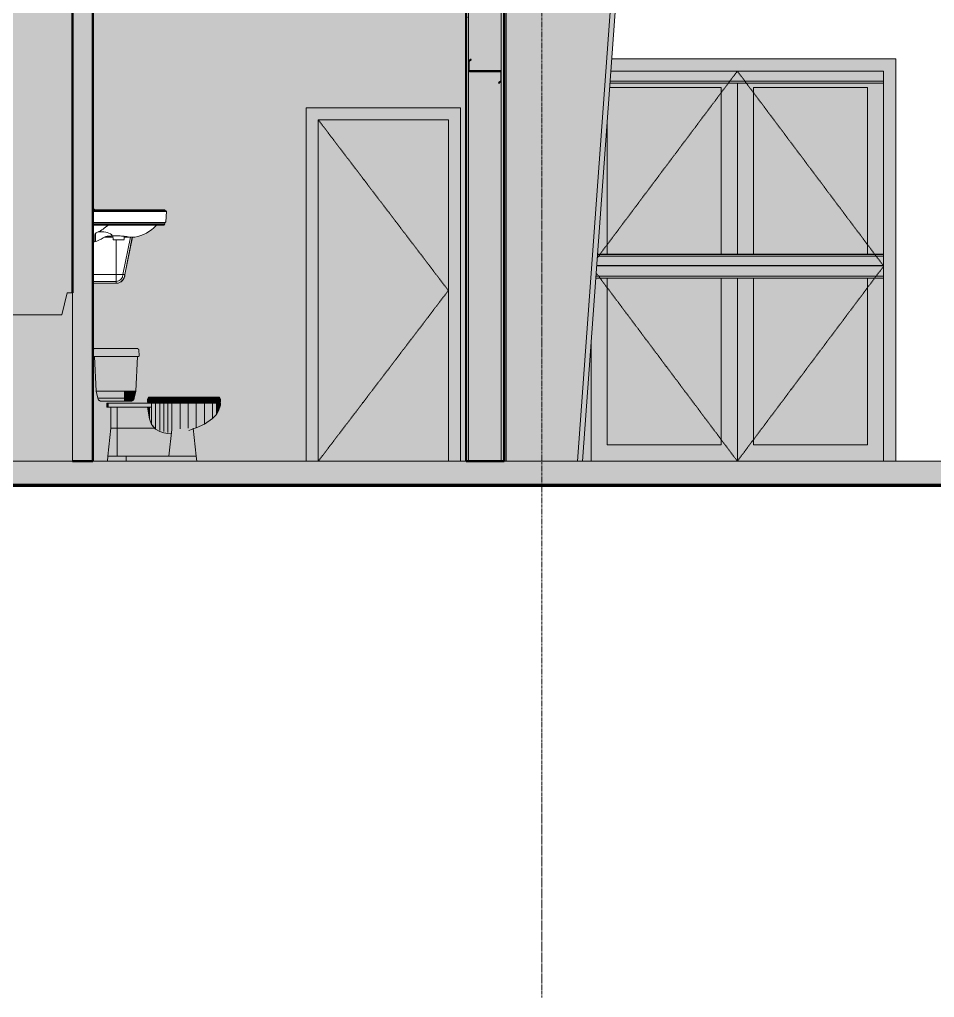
# Model space of a CAD drawing. Header units: inches. Extents: x -26493 to -10162, y -132 to 713.
# Drawn here: x -17519.6 to -17294.5, y -132 to 108.7 of the extents above; entities that cross this region are included whole.
import ezdxf

# ---------------------------------------------------------------- set-up
doc = ezdxf.new("R2010")
doc.units = ezdxf.units.IN
doc.header["$MEASUREMENT"] = 0
doc.linetypes.add('Dash 1_16_', pattern=[0.125, 0.0625, -0.0625])
doc.linetypes.add('Grid Line 1_2_', pattern=[0.875, 0.5, -0.125, 0.125, -0.125])
for name, color, linetype, lineweight in [('A-DOOR', 31, 'Continuous', 13), ('A-DOOR-FRAM', 31, 'Continuous', 9), ('A-DOOR-GLAZ', 31, 'Continuous', 9), ('A-FLOR-LEVL', 51, 'Continuous', 9), ('A-WALL', 113, 'Continuous', 13), ('A-WALL-PATT', 111, 'Continuous', 13), ('C-BLDG-PADS', 91, 'Continuous', 9), ('C-TOPO', 7, 'Continuous', 9), ('I-WALL', 2, 'Continuous', 13), ('L-SITE-WALL', 31, 'Continuous', 13), ('P-SANR-FIXT', 6, 'Continuous', 9), ('S-BEAM', 12, 'Continuous', 9), ('S-COLS', 52, 'Continuous', 9), ('S-GRID', 1, 'Continuous', 9)]:
    doc.layers.add(name, color=color, linetype=linetype, lineweight=lineweight)

# ---------------------------------------------------------------- blocks, each defined once
blk = doc.blocks.new('Girt_Z - 8_D-559297-Section 1')
at = {"layer": 'S-BEAM'}
h = blk.add_hatch(color=256, dxfattribs=at)
h.paths.add_polyline_path([(-22318.51, 93.5), (-22265.95, 93.5), (-22265.95, 95.87), (-22333.06, 95.87), (-22333.23, 93.5), (-22319.69, 93.5)], flags=0)
h.paths.add_polyline_path([(-21256.05, 93.5), (-21184.05, 93.5), (-21184.05, 95.87), (-21256.05, 95.87), (-21256.05, 95.12)], flags=0)
h = blk.add_hatch(color=256, dxfattribs=at)
h.paths.add_polyline_path([(-22266.08, 95.87), (-22265.95, 95.87), (-22265.95, 96), (-22333.05, 95.96), (-22333.06, 95.87), (-22318.51, 95.87)], flags=0)
h.paths.add_polyline_path([(-21256.05, 95.87), (-21184.05, 95.87), (-21184.05, 96), (-21256.05, 95.96), (-21256.05, 95.88)], flags=0)
h = blk.add_hatch(color=256, dxfattribs=at)
h.paths.add_polyline_path([(-21184.05, 93.02), (-21184.05, 93.5), (-21256.05, 93.5), (-21256.05, 93.02), (-21187.03, 93.02)], flags=0)
h.paths.add_polyline_path([(-22333.26, 93.02), (-22265.95, 93.02), (-22265.95, 93.5), (-22333.23, 93.5)], flags=0)
for p, q in [((-22265.95, 93.02), (-22333.26, 93.02)), ((-22333.23, 93.5), (-22265.95, 93.5))]:
    blk.add_line(p, q, dxfattribs=at)
blk = doc.blocks.new('Girt_Z - 8_D-707857-Section 1')
at = {"layer": 'S-BEAM', "lineweight": 30}
for p, q in [((-22367.48, 98.98), (-22368.05, 98.5)), ((-22367.94, 98.45), (-22367.41, 98.9)), ((-22367.41, 98.9), (-22367.48, 98.98)), ((-22368.05, 98.5), (-22368.05, 96.13)), ((-22367.94, 96.13), (-22367.94, 98.45)), ((-22360.24, 96.05), (-22367.87, 96.05)), ((-22367.87, 95.95), (-22360.24, 95.95)), ((-22360.16, 95.87), (-22360.16, 93.55)), ((-22360.05, 93.5), (-22360.05, 95.87)), ((-22360.16, 93.55), (-22360.7, 93.1)), ((-22360.7, 93.1), (-22360.63, 93.02)), ((-22360.63, 93.02), (-22360.05, 93.5))]:
    blk.add_line(p, q, dxfattribs=at)
for centre, radius, start, end in [((-22367.87, 96.13), 0.188, 180, 270), ((-22367.87, 96.13), 0.0782, 183.0424, 270), ((-22360.24, 95.87), 0.188, 0, 90), ((-22360.24, 95.87), 0.0782, 2.1227, 90)]:
    blk.add_arc(centre, radius, start, end, dxfattribs=at)
blk = doc.blocks.new('Single-Flush - 32_ x 84_-460923-Section 1')
at = {"layer": 'A-DOOR'}
blk.add_hatch(color=256, dxfattribs=at).paths.add_polyline_path([(-22373.05, 0), (-22373.05, 84), (-22405.05, 84), (-22405.05, 0), (-22375.48, 0)], flags=0)
at = {"layer": 'A-DOOR-FRAM', "lineweight": 13}
blk.add_hatch(color=256, dxfattribs=at).paths.add_polyline_path([(-22370.05, 0), (-22370.05, 87), (-22408.05, 87), (-22408.05, 0), (-22405.05, 0), (-22405.05, 84), (-22373.05, 84), (-22373.05, 0)], flags=0)
at = {"layer": 'A-DOOR', "linetype": 'Dash 1_16_', "lineweight": 9}
for p in [(-22405.05, 84), (-22405.05, 0)]:
    blk.add_line(p, (-22373.05, 42), dxfattribs=at)
at = {"layer": 'A-DOOR-FRAM'}
for p, q in [((-22408.05, 87), (-22408.05, 0)), ((-22370.05, 87), (-22408.05, 87)), ((-22370.05, 0), (-22370.05, 87)), ((-22405.05, 0), (-22405.05, 84)), ((-22405.05, 84), (-22373.05, 84)), ((-22373.05, 84), (-22373.05, 0))]:
    blk.add_line(p, q, dxfattribs=at)
blk = doc.blocks.new('Girt_Z - 8_D-V115-Section 1')
at = {"layer": 'S-BEAM'}
h = blk.add_hatch(color=256, dxfattribs=at)
h.paths.add_polyline_path([(-22311.5, 50.45), (-22265.95, 50.45), (-22265.95, 50.9), (-22336.34, 50.9), (-22336.37, 50.45), (-22318.51, 50.45)], flags=0)
h.paths.add_polyline_path([(-21184.05, 50.45), (-21184.05, 50.9), (-21256.05, 50.9), (-21256.05, 50.45), (-21229.6, 50.45)], flags=0)
h = blk.add_hatch(color=256, dxfattribs=at)
h.paths.add_polyline_path([(-21229.15, 50.9), (-21184.05, 50.9), (-21184.05, 50.98), (-21256.05, 50.98), (-21256.05, 50.9), (-21252.22, 50.9)], flags=0)
h.paths.add_polyline_path([(-22336.34, 50.9), (-22265.95, 50.9), (-22265.95, 50.98), (-22336.33, 50.98)], flags=0)
h = blk.add_hatch(color=256, dxfattribs=at)
h.paths.add_polyline_path([(-22313.82, 48.13), (-22265.95, 48.13), (-22265.95, 50.45), (-22336.37, 50.45), (-22336.54, 48.13), (-22318.51, 48.13)], flags=0)
h.paths.add_polyline_path([(-21184.05, 48.13), (-21184.05, 50.45), (-21256.05, 50.45), (-21256.05, 48.13), (-21231.92, 48.13)], flags=0)
h = blk.add_hatch(color=256, dxfattribs=at)
h.paths.add_polyline_path([(-21184.05, 45.5), (-21184.05, 47.87), (-21256.05, 47.87), (-21256.05, 45.5), (-21234.55, 45.5)], flags=0)
h.paths.add_polyline_path([(-22265.95, 45.5), (-22265.95, 47.87), (-22336.56, 47.87), (-22336.73, 45.5), (-22316.45, 45.5)], flags=0)
h = blk.add_hatch(color=256, dxfattribs=at)
h.paths.add_polyline_path([(-22314.08, 47.87), (-22265.95, 47.87), (-22265.95, 48.05), (-22336.55, 48.03), (-22336.56, 47.87), (-22318.51, 47.87)], flags=0)
h.paths.add_polyline_path([(-21256.05, 47.87), (-21184.05, 47.87), (-21184.05, 48.05), (-21256.05, 48.03), (-21256.05, 47.88)], flags=0)
h = blk.add_hatch(color=256, dxfattribs=at)
h.paths.add_polyline_path([(-21184.05, 48.05), (-21184.05, 48.13), (-21256.05, 48.09), (-21256.05, 48.05), (-21232, 48.05)], flags=0)
h.paths.add_polyline_path([(-22313.89, 48.05), (-22265.95, 48.09), (-22265.95, 48.13), (-22336.54, 48.09), (-22336.55, 48.05), (-22318.51, 48.05)], flags=0)
h = blk.add_hatch(color=256, dxfattribs=at)
h.paths.add_polyline_path([(-21184.05, 45.02), (-21184.05, 45.5), (-21256.05, 45.5), (-21256.05, 45.02), (-21235.03, 45.02)], flags=0)
h.paths.add_polyline_path([(-22316.93, 45.02), (-22265.95, 45.02), (-22265.95, 45.5), (-22336.73, 45.5), (-22336.74, 45.02), (-22318.51, 45.02)], flags=0)
for p, q in [((-22265.95, 50.9), (-22336.34, 50.9)), ((-22265.95, 50.98), (-22336.33, 50.98)), ((-22265.95, 50.45), (-22336.37, 50.45)), ((-22265.95, 48.05), (-22336.55, 48.05)), ((-22265.95, 48.13), (-22336.54, 48.13)), ((-22265.95, 45.02), (-22336.74, 45.02)), ((-22336.73, 45.5), (-22265.95, 45.5))]:
    blk.add_line(p, q, dxfattribs=at)
blk = doc.blocks.new('Double-Glass 1 - 72_ x 96_-704381-Section 1')
at = {"layer": 'A-DOOR'}
h = blk.add_hatch(color=256, dxfattribs=at)
h.paths.add_polyline_path([(-22265.95, 0), (-22265.95, 45.02), (-22269.95, 45.02), (-22269.95, 4), (-22297.95, 4), (-22297.95, 45.02), (-22305.95, 45.02), (-22305.95, 4), (-22333.95, 4), (-22333.95, 45.02), (-22336.77, 45.02), (-22337.95, 28.86), (-22337.95, 0), (-22318.51, 0)], flags=0)
h.paths.add_polyline_path([(-22336.33, 50.98), (-22333.95, 50.98), (-22333.95, 83.66), (-22336.12, 53.92)], flags=0)
h.paths.add_polyline_path([(-22305.95, 50.98), (-22297.95, 50.98), (-22297.95, 92), (-22269.95, 92), (-22269.95, 50.98), (-22265.95, 50.98), (-22265.95, 93.02), (-22333.26, 93.02), (-22333.34, 92), (-22305.95, 92)], flags=0)
at = {"layer": 'A-DOOR-FRAM', "lineweight": 13}
h = blk.add_hatch(color=256, dxfattribs=at)
h.paths.add_polyline_path([(-22337.95, 0), (-22337.95, 28.86), (-22340.05, 0)], flags=0)
h.paths.add_polyline_path([(-22265.95, 0), (-22262.95, 0), (-22262.95, 99), (-22332.83, 99), (-22333.05, 96), (-22265.95, 96), (-22265.95, 95.12)], flags=0)
at = {"layer": 'A-DOOR-GLAZ', "lineweight": 13}
h = blk.add_hatch(color=256, dxfattribs=at)
h.paths.add_polyline_path([(-22305.95, 4), (-22305.95, 45.02), (-22333.95, 45.02), (-22333.95, 4), (-22318.51, 4)], flags=0)
h.paths.add_polyline_path([(-22318.51, 50.98), (-22305.95, 50.98), (-22305.95, 92), (-22333.34, 92), (-22333.95, 83.66), (-22333.95, 50.98), (-22319.69, 50.98)], flags=0)
h = blk.add_hatch(color=256, dxfattribs=at)
h.paths.add_polyline_path([(-22269.95, 4), (-22269.95, 45.02), (-22297.95, 45.02), (-22297.95, 4)], flags=0)
h.paths.add_polyline_path([(-22297.95, 50.98), (-22269.95, 50.98), (-22269.95, 92), (-22297.95, 92), (-22297.95, 64)], flags=0)
at = {"layer": 'A-DOOR', "linetype": 'Dash 1_16_', "lineweight": 9}
for p, q in [((-22301.95, 96), (-22336.4, 50.06)), ((-22301.95, 96), (-22265.95, 48)), ((-22336.67, 46.3), (-22301.95, 0)), ((-22301.95, 0), (-22265.95, 48))]:
    blk.add_line(p, q, dxfattribs=at)
at = {"layer": 'A-DOOR', "lineweight": 9}
for p, q in [((-22333.34, 92), (-22305.95, 92)), ((-22305.95, 92), (-22305.95, 50.98)), ((-22297.95, 92), (-22269.95, 92)), ((-22297.95, 50.98), (-22297.95, 92)), ((-22269.95, 92), (-22269.95, 50.98)), ((-22333.95, 50.98), (-22333.95, 83.66)), ((-22333.95, 4), (-22333.95, 45.02)), ((-22305.95, 45.02), (-22305.95, 4)), ((-22297.95, 4), (-22297.95, 45.02)), ((-22269.95, 45.02), (-22269.95, 4)), ((-22305.95, 4), (-22333.95, 4)), ((-22269.95, 4), (-22297.95, 4))]:
    blk.add_line(p, q, dxfattribs=at)
at = {"layer": 'A-DOOR'}
for p, q in [((-22301.95, 93.02), (-22301.95, 50.98)), ((-22301.95, 45.02), (-22301.95, 0))]:
    blk.add_line(p, q, dxfattribs=at)
at = {"layer": 'A-DOOR-FRAM'}
for p, q in [((-22262.95, 99), (-22332.83, 99)), ((-22262.95, 0), (-22262.95, 99)), ((-22333.05, 96), (-22265.95, 96)), ((-22265.95, 96), (-22265.95, 0)), ((-22337.95, 0), (-22337.95, 28.86))]:
    blk.add_line(p, q, dxfattribs=at)
blk = doc.blocks.new('Toilet-Domestic-3D - Toilet-Domestic-3D-489637-Section 1')
at = {"layer": 'P-SANR-FIXT'}
for points in [[(-22460.55, 26.02), (-22452.83, 26.02), (-22452.83, 27.29), (-22460.44, 27.29)], [(-22460.44, 27.29), (-22452.83, 27.29), (-22452.83, 27.75), (-22460.06, 27.72), (-22460.27, 27.61), (-22460.36, 27.52), (-22460.41, 27.4)], [(-22450.64, 27.29), (-22449.35, 27.33), (-22449.32, 27.39), (-22449.49, 27.65), (-22449.66, 27.71), (-22449.75, 27.74), (-22450.79, 27.74), (-22452.83, 27.69), (-22452.83, 27.29), (-22450.7, 27.29)], [(-22452.83, 26.02), (-22449.1, 26.02), (-22449.24, 27.29), (-22452.83, 27.29)], [(-22452.83, 25.75), (-22452.83, 26.02), (-22460.55, 26.02), (-22460.49, 25.83), (-22460.3, 25.75), (-22452.94, 25.75)], [(-22459.69, 17.25), (-22452.83, 17.25), (-22452.83, 25.75), (-22460.08, 25.75), (-22459.82, 20.1)], [(-22451.73, 17.25), (-22449.96, 17.25), (-22449.58, 25.75), (-22452.83, 25.75), (-22452.83, 17.25), (-22452.28, 17.25)], [(-22452.83, 15.49), (-22452.83, 17.25), (-22459.69, 17.25), (-22459.33, 15.49), (-22452.94, 15.49)], [(-22450.92, 15.49), (-22450.32, 15.49), (-22449.96, 17.25), (-22452.83, 17.25), (-22452.83, 15.49), (-22451.06, 15.49)], [(-22458.36, 14.75), (-22452.83, 14.8), (-22452.83, 15.49), (-22459.33, 15.49), (-22459.13, 15.11), (-22458.79, 14.84), (-22458.58, 14.8)], [(-22447.08, 14.5), (-22446.58, 14.5), (-22446.58, 15.25), (-22447.08, 15.25)], [(-22446.58, 15.25), (-22446.57, 15.25), (-22446.33, 15.75), (-22446.83, 15.75), (-22447.07, 15.25)], [(-22446.08, 14.5), (-22446.08, 15.25), (-22446.58, 15.25), (-22446.58, 14.5)], [(-22446.57, 15.25), (-22446.07, 15.25), (-22445.86, 15.75), (-22446.33, 15.75), (-22446.5, 15.41)], [(-22446.08, 14.5), (-22445.08, 14.5), (-22445.08, 15.25), (-22446.08, 15.25)], [(-22446.07, 15.25), (-22445.07, 15.25), (-22444.91, 15.75), (-22445.86, 15.75), (-22446, 15.41)], [(-22445.08, 14.5), (-22444.08, 14.5), (-22444.08, 15.25), (-22445.08, 15.25)], [(-22444.08, 15.25), (-22444.08, 15.25), (-22443.98, 15.75), (-22444.91, 15.75), (-22445.07, 15.25)], [(-22443.08, 15.25), (-22443.08, 15.25), (-22443.02, 15.75), (-22443.98, 15.75), (-22444.08, 15.25), (-22443.26, 15.25)], [(-22443.26, 14.5), (-22443.08, 14.5), (-22443.08, 15.25), (-22444.08, 15.25), (-22444.08, 14.5)], [(-22442.07, 15.25), (-22442.04, 15.75), (-22443.02, 15.75), (-22443.08, 15.25), (-22442.07, 15.25)], [(-22443.08, 14.5), (-22442.07, 14.5), (-22442.07, 15.25), (-22443.08, 15.25)], [(-22441.08, 15.25), (-22441.08, 15.75), (-22442.04, 15.75), (-22442.07, 15.25)], [(-22442.07, 14.5), (-22441.08, 14.5), (-22441.08, 15.25), (-22442.07, 15.25)], [(-22439.08, 15.25), (-22439.13, 15.75), (-22441.08, 15.75), (-22441.08, 15.25)], [(-22441.08, 14.5), (-22439.08, 14.5), (-22439.08, 15.25), (-22441.08, 15.25)], [(-22439.08, 15.25), (-22437.08, 15.25), (-22437.15, 15.75), (-22439.13, 15.75), (-22439.1, 15.41)], [(-22438.42, 14.5), (-22437.08, 14.5), (-22437.08, 15.25), (-22439.08, 15.25), (-22439.08, 14.5)], [(-22435.08, 15.25), (-22435.17, 15.75), (-22437.15, 15.75), (-22437.08, 15.25)], [(-22437.08, 14.5), (-22435.08, 14.5), (-22435.08, 15.25), (-22437.08, 15.25)], [(-22435.08, 15.25), (-22433.08, 15.25), (-22433.2, 15.75), (-22435.17, 15.75)], [(-22433.58, 14.5), (-22433.08, 14.5), (-22433.08, 15.25), (-22435.08, 15.25), (-22435.08, 14.5)], [(-22433.08, 15.25), (-22431.08, 15.25), (-22431.24, 15.75), (-22433.2, 15.75), (-22433.12, 15.41)], [(-22433.08, 14.5), (-22431.08, 14.5), (-22431.08, 15.25), (-22433.08, 15.25)], [(-22430.08, 15.25), (-22430.28, 15.75), (-22431.24, 15.75), (-22431.08, 15.25)], [(-22431.08, 14.5), (-22430.08, 14.5), (-22430.08, 15.25), (-22431.08, 15.25)], [(-22430.08, 15.25), (-22429.58, 15.25), (-22429.8, 15.75), (-22430.28, 15.75), (-22430.08, 15.25)], [(-22430.08, 14.5), (-22429.58, 14.5), (-22429.58, 15.25), (-22430.08, 15.25)], [(-22429.08, 15.25), (-22429.33, 15.75), (-22429.8, 15.75), (-22429.58, 15.25)], [(-22429.58, 14.5), (-22429.08, 14.5), (-22429.08, 15.25), (-22429.58, 15.25)], [(-22456.86, 13.25), (-22456.63, 13.25), (-22456.63, 14.25), (-22457.08, 14.25), (-22457.02, 13.25), (-22456.94, 13.25)], [(-22448.1, 13.25), (-22446.08, 13.25), (-22446.08, 14.25), (-22456.63, 14.25), (-22456.63, 13.25), (-22452.94, 13.25)], [(-22455.89, 8.12), (-22454.58, 8.12), (-22454.58, 13.25), (-22456.04, 13.25), (-22456.04, 8.12), (-22455.92, 8.12)], [(-22448.1, 8.12), (-22445.31, 8.12), (-22446.08, 9.04), (-22446.63, 10.73), (-22447.08, 13.25), (-22454.58, 13.25), (-22454.58, 8.12), (-22452.94, 8.12)], [(-22446.58, 10.47), (-22446.58, 13.25), (-22447.07, 13.25), (-22446.62, 10.73)], [(-22446.08, 9.09), (-22446.08, 13.25), (-22446.58, 13.25), (-22446.52, 10.31), (-22446.31, 9.72)], [(-22445.08, 8.05), (-22445.08, 14.25), (-22446.08, 14.25), (-22446.03, 9.04), (-22445.3, 8.12), (-22445.15, 8.12)], [(-22444.08, 7.49), (-22444.08, 14.25), (-22445.08, 14.25), (-22445.08, 8.05), (-22444.21, 7.56)], [(-22443.08, 7.22), (-22443.08, 14.25), (-22444.08, 14.25), (-22444.08, 7.49), (-22443.23, 7.26)], [(-22442.07, 7.07), (-22442.07, 14.25), (-22443.08, 14.25), (-22443.08, 7.22), (-22442.8, 7.16)], [(-22441.2, 6.99), (-22441.08, 8.08), (-22441.08, 14.25), (-22442.07, 14.25), (-22442.07, 7.07), (-22441.66, 7.03)], [(-22441.08, 7.83), (-22439.08, 8.01), (-22439.08, 14.25), (-22441.08, 14.25), (-22441.08, 7.96)], [(-22439.08, 7.97), (-22438.19, 8.1), (-22437.08, 8.12), (-22437.08, 14.25), (-22439.08, 14.25), (-22439.08, 7.97)], [(-22435.86, 7.94), (-22435.08, 8.25), (-22435.08, 14.25), (-22437.08, 14.25), (-22437.08, 8.11), (-22435.86, 7.96)], [(-22435.08, 8.25), (-22433.08, 9.17), (-22433.08, 14.25), (-22435.08, 14.25), (-22435.08, 8.37)], [(-22433.08, 9.17), (-22431.08, 10.57), (-22431.08, 14.25), (-22433.08, 14.25), (-22433.08, 9.59)], [(-22431.08, 10.57), (-22430.08, 11.51), (-22430.08, 14.25), (-22431.08, 14.25), (-22431.08, 10.73)], [(-22430.08, 11.51), (-22429.58, 12.42), (-22429.58, 14.25), (-22430.08, 14.25), (-22430.08, 11.61)], [(-22429.58, 12.42), (-22429.08, 13.9), (-22429.08, 14.25), (-22429.58, 14.25), (-22429.58, 12.6)], [(-22456.77, 1.25), (-22454.58, 1.25), (-22454.58, 8.12), (-22456.08, 8.12), (-22456.76, 1.35)], [(-22454.58, 1.25), (-22441.83, 1.25), (-22441.2, 6.99), (-22442.8, 7.16), (-22444.13, 7.52), (-22445.31, 8.12), (-22454.58, 8.12), (-22454.58, 1.35)], [(-22439.58, 1.25), (-22439.58, 7.97), (-22441.11, 7.82), (-22441.83, 1.25)], [(-22439.58, 1.25), (-22435.08, 1.25), (-22435.87, 7.96), (-22436.11, 7.96), (-22436.42, 8.03), (-22437.19, 8.12), (-22437.66, 8.09), (-22438.42, 8.08), (-22439.08, 7.97), (-22439.58, 7.97), (-22439.58, 1.35)], [(-22453.76, 0), (-22452.33, 0), (-22452.33, 1.25), (-22456.83, 1.25), (-22456.96, 0), (-22455.05, 0)], [(-22452.33, 0), (-22452.32, 0), (-22452.33, 1.25)], [(-22452.32, 0), (-22439.58, 0), (-22439.58, 1.25), (-22452.32, 1.25)], [(-22436.85, 0), (-22434.94, 0), (-22435.08, 1.25), (-22439.58, 1.25), (-22439.58, 0), (-22436.93, 0)]]:
    blk.add_hatch(color=256, dxfattribs=at).paths.add_polyline_path(points, flags=0)
h = blk.add_hatch(color=256, dxfattribs=at)
h.paths.add_polyline_path([(-22449.62, 25.8), (-22449.9, 25.75), (-22449.52, 25.75)], flags=0)
h.paths.add_polyline_path([(-22450.78, 25.75), (-22449.62, 25.8), (-22449.33, 25.78), (-22449.24, 25.88), (-22449.11, 25.92), (-22449.11, 26.02), (-22452.83, 26.02), (-22452.83, 25.75), (-22451.01, 25.75)], flags=0)
h = blk.add_hatch(color=256, dxfattribs=at)
h.paths.add_polyline_path([(-22450.42, 15.49), (-22450.42, 15.31), (-22450.32, 15.49)], flags=0)
h.paths.add_polyline_path([(-22452.83, 14.75), (-22451.33, 14.77), (-22451.2, 14.84), (-22451.09, 14.8), (-22450.47, 15.21), (-22450.42, 15.49), (-22452.83, 15.49), (-22452.83, 14.8)], flags=0)
for p, q in [((-22460.44, 27.29), (-22460.55, 26.02)), ((-22452.83, 27.75), (-22459.94, 27.75)), ((-22452.83, 27.75), (-22450.08, 27.75)), ((-22452.83, 27.75), (-22450.08, 27.75)), ((-22449.1, 26.02), (-22449.21, 27.29)), ((-22460.3, 25.75), (-22452.83, 25.75)), ((-22460.08, 25.75), (-22459.69, 17.25)), ((-22450.77, 25.75), (-22449.98, 25.75)), ((-22449.96, 17.25), (-22449.58, 25.75)), ((-22459.69, 17.25), (-22452.83, 17.25)), ((-22459.69, 17.25), (-22459.33, 15.49)), ((-22452.83, 17.25), (-22449.96, 17.25)), ((-22450.32, 15.49), (-22449.96, 17.25)), ((-22459.33, 15.49), (-22452.83, 15.49)), ((-22458.36, 14.75), (-22452.83, 14.75)), ((-22452.83, 15.49), (-22450.32, 15.49)), ((-22452.08, 14.75), (-22452.42, 14.75)), ((-22452.42, 14.75), (-22452.08, 14.75)), ((-22452.21, 14.75), (-22452.27, 14.75)), ((-22446.83, 15.75), (-22447.08, 15.24)), ((-22447.08, 15.25), (-22446.58, 15.25)), ((-22447.08, 15.25), (-22447.08, 14.5)), ((-22446.58, 15.24), (-22447.08, 15.24)), ((-22446.58, 14.5), (-22447.08, 14.5)), ((-22446.83, 15.75), (-22446.33, 15.75)), ((-22446.33, 15.75), (-22446.58, 15.24)), ((-22446.08, 15.24), (-22446.58, 15.24)), ((-22446.58, 15.24), (-22446.58, 14.5)), ((-22446.08, 14.5), (-22446.58, 14.5)), ((-22446.57, 15.25), (-22446.08, 15.25)), ((-22446.33, 15.75), (-22445.86, 15.75)), ((-22445.86, 15.75), (-22446.08, 15.24)), ((-22445.08, 15.24), (-22446.08, 15.24)), ((-22446.08, 15.24), (-22446.08, 14.5)), ((-22445.08, 14.5), (-22446.08, 14.5)), ((-22446.07, 15.25), (-22445.08, 15.25)), ((-22445.86, 15.75), (-22444.91, 15.75)), ((-22444.08, 15.24), (-22445.08, 15.24)), ((-22445.08, 15.24), (-22445.08, 14.5)), ((-22444.08, 14.5), (-22445.08, 14.5)), ((-22444.91, 15.75), (-22445.07, 15.25)), ((-22445.07, 15.25), (-22444.08, 15.25)), ((-22444.91, 15.75), (-22443.98, 15.75)), ((-22443.98, 15.75), (-22444.08, 15.25)), ((-22444.08, 15.25), (-22443.08, 15.25)), ((-22443.08, 15.24), (-22444.08, 15.24)), ((-22444.08, 15.24), (-22444.08, 14.5)), ((-22443.08, 14.5), (-22444.08, 14.5)), ((-22443.98, 15.75), (-22443.02, 15.75)), ((-22443.02, 15.75), (-22443.08, 15.25)), ((-22443.08, 15.25), (-22442.07, 15.25)), ((-22442.07, 15.24), (-22443.08, 15.24)), ((-22443.08, 15.24), (-22443.08, 14.5)), ((-22442.07, 14.5), (-22443.08, 14.5)), ((-22443.02, 15.75), (-22442.04, 15.75)), ((-22442.04, 15.75), (-22442.07, 15.25)), ((-22442.07, 15.25), (-22441.08, 15.25)), ((-22441.08, 15.24), (-22442.07, 15.24)), ((-22442.07, 15.24), (-22442.07, 14.5)), ((-22441.08, 14.5), (-22442.07, 14.5)), ((-22442.04, 15.75), (-22441.08, 15.75)), ((-22441.08, 15.75), (-22439.13, 15.75)), ((-22441.08, 15.75), (-22441.08, 15.25)), ((-22441.08, 15.25), (-22439.08, 15.25)), ((-22439.08, 15.24), (-22441.08, 15.24)), ((-22441.08, 15.24), (-22441.08, 14.5)), ((-22439.08, 14.5), (-22441.08, 14.5)), ((-22439.13, 15.75), (-22437.15, 15.75)), ((-22439.13, 15.75), (-22439.08, 15.25)), ((-22439.08, 15.25), (-22437.08, 15.25)), ((-22437.08, 15.24), (-22439.08, 15.24)), ((-22439.08, 15.24), (-22439.08, 14.5)), ((-22437.08, 14.5), (-22439.08, 14.5)), ((-22437.15, 15.75), (-22435.17, 15.75)), ((-22437.15, 15.75), (-22437.08, 15.25)), ((-22437.08, 15.25), (-22435.08, 15.25)), ((-22435.08, 15.24), (-22437.08, 15.24)), ((-22437.08, 15.24), (-22437.08, 14.5)), ((-22435.08, 14.5), (-22437.08, 14.5)), ((-22435.17, 15.75), (-22433.2, 15.75)), ((-22435.17, 15.75), (-22435.08, 15.25)), ((-22435.08, 15.25), (-22433.08, 15.25)), ((-22433.08, 15.24), (-22435.08, 15.24)), ((-22435.08, 15.24), (-22435.08, 14.5)), ((-22433.08, 14.5), (-22435.08, 14.5)), ((-22433.2, 15.75), (-22431.24, 15.75)), ((-22433.2, 15.75), (-22433.08, 15.25)), ((-22433.08, 15.25), (-22431.08, 15.25)), ((-22431.08, 15.24), (-22433.08, 15.24)), ((-22433.08, 15.24), (-22433.08, 14.5)), ((-22431.08, 14.5), (-22433.08, 14.5)), ((-22431.24, 15.75), (-22430.28, 15.75)), ((-22431.24, 15.75), (-22431.08, 15.25)), ((-22431.08, 15.25), (-22430.08, 15.25)), ((-22430.08, 15.24), (-22431.08, 15.24)), ((-22431.08, 15.24), (-22431.08, 14.5)), ((-22430.08, 14.5), (-22431.08, 14.5)), ((-22430.28, 15.75), (-22429.8, 15.75)), ((-22430.28, 15.75), (-22430.08, 15.25)), ((-22430.08, 15.25), (-22429.58, 15.25)), ((-22429.58, 15.24), (-22430.08, 15.24)), ((-22430.08, 15.24), (-22430.08, 14.5)), ((-22429.58, 14.5), (-22430.08, 14.5)), ((-22429.8, 15.75), (-22429.33, 15.75)), ((-22429.8, 15.75), (-22429.58, 15.24)), ((-22429.58, 15.25), (-22429.08, 15.25)), ((-22429.08, 15.24), (-22429.58, 15.24)), ((-22429.58, 15.24), (-22429.58, 14.5)), ((-22429.08, 14.5), (-22429.58, 14.5)), ((-22429.33, 15.75), (-22429.08, 15.24)), ((-22429.08, 15.25), (-22429.08, 14.5)), ((-22457.08, 14.25), (-22457.08, 13.25)), ((-22457.08, 14.25), (-22456.63, 14.25)), ((-22456.63, 13.25), (-22457.08, 13.25)), ((-22456.63, 14.25), (-22446.08, 14.25)), ((-22446.08, 13.25), (-22456.63, 13.25)), ((-22456.08, 13.25), (-22456.08, 8.12)), ((-22454.58, 13.25), (-22454.58, 8.12)), ((-22454.58, 13.25), (-22454.58, 8.12)), ((-22446.58, 10.41), (-22447.08, 13.25)), ((-22447.08, 13.25), (-22446.58, 10.41)), ((-22446.58, 10.47), (-22446.58, 13.24)), ((-22446.08, 14.25), (-22446.08, 13.25)), ((-22446.08, 14.25), (-22445.08, 14.25)), ((-22446.08, 9.09), (-22446.08, 13.24)), ((-22445.08, 14.25), (-22444.08, 14.25)), ((-22445.08, 8.07), (-22445.08, 14.25)), ((-22444.08, 14.25), (-22443.08, 14.25)), ((-22444.08, 7.52), (-22444.08, 14.25)), ((-22443.08, 14.25), (-22442.07, 14.25)), ((-22443.08, 7.26), (-22443.08, 14.25)), ((-22442.07, 14.25), (-22441.08, 14.25)), ((-22442.07, 7.02), (-22442.07, 14.25)), ((-22441.08, 14.25), (-22439.08, 14.25)), ((-22441.08, 7.79), (-22441.08, 14.25)), ((-22439.08, 14.25), (-22437.08, 14.25)), ((-22439.08, 7.93), (-22439.08, 14.25)), ((-22437.08, 14.25), (-22435.08, 14.25)), ((-22437.08, 8.09), (-22437.08, 14.25)), ((-22435.08, 14.25), (-22433.08, 14.25)), ((-22435.08, 8.25), (-22435.08, 14.25)), ((-22433.08, 14.25), (-22431.08, 14.25)), ((-22433.08, 9.17), (-22433.08, 14.25)), ((-22431.08, 14.25), (-22430.08, 14.25)), ((-22431.08, 10.57), (-22431.08, 14.25)), ((-22430.08, 14.25), (-22429.58, 14.25)), ((-22430.08, 11.51), (-22430.08, 14.25)), ((-22430.08, 11.51), (-22429.58, 12.38)), ((-22429.58, 14.25), (-22429.08, 14.25)), ((-22429.58, 12.42), (-22429.58, 14.25)), ((-22429.58, 12.38), (-22429.08, 13.75)), ((-22429.08, 13.75), (-22429.08, 14.25)), ((-22446.08, 9.04), (-22446.58, 10.41)), ((-22446.58, 10.41), (-22446.08, 9.04)), ((-22433.08, 9.12), (-22431.08, 10.51)), ((-22431.08, 10.51), (-22430.08, 11.51)), ((-22456.08, 8.12), (-22456.83, 1.25)), ((-22455.95, 8.12), (-22456.08, 8.12)), ((-22455.78, 8.12), (-22456.03, 8.12)), ((-22455.48, 8.12), (-22455.75, 8.12)), ((-22455.33, 8.12), (-22455.48, 8.12)), ((-22454.58, 8.12), (-22455.34, 8.12)), ((-22454.58, 8.12), (-22454.58, 1.25)), ((-22454.58, 8.12), (-22445.31, 8.12)), ((-22454.58, 1.25), (-22454.58, 8.12)), ((-22445.12, 8.12), (-22454.58, 8.12)), ((-22445.31, 8.12), (-22446.08, 9.04)), ((-22446.08, 9.04), (-22445.08, 7.85)), ((-22445.08, 7.85), (-22444.08, 7.28)), ((-22444.08, 7.28), (-22443.08, 7.01)), ((-22441.11, 7.82), (-22441.83, 1.25)), ((-22436.88, 7.53), (-22435.08, 8.19)), ((-22435.08, 1.25), (-22435.83, 8.12)), ((-22435.08, 8.19), (-22433.08, 9.12)), ((-22443.08, 7.01), (-22442.07, 6.84)), ((-22442.07, 6.84), (-22441.23, 6.76)), ((-22456.83, 1.25), (-22456.96, 0)), ((-22456.83, 1.25), (-22456.77, 1.25)), ((-22456.77, 1.25), (-22452.33, 1.25)), ((-22452.33, 1.25), (-22452.33, 0)), ((-22452.32, 0), (-22452.32, 1.25)), ((-22439.58, 1.25), (-22452.32, 1.25)), ((-22441.83, 1.25), (-22439.58, 1.25)), ((-22438.19, 1.25), (-22439.58, 1.25)), ((-22439.58, 1.25), (-22438.19, 1.25)), ((-22436.93, 1.25), (-22438.19, 1.25)), ((-22438.19, 1.25), (-22436.93, 1.25)), ((-22435.94, 1.25), (-22436.93, 1.25)), ((-22436.93, 1.25), (-22435.94, 1.25)), ((-22435.3, 1.25), (-22435.94, 1.25)), ((-22435.94, 1.25), (-22435.3, 1.25)), ((-22435.08, 1.25), (-22435.3, 1.25)), ((-22435.3, 1.25), (-22435.08, 1.25)), ((-22434.94, 0), (-22435.08, 1.25))]:
    blk.add_line(p, q, dxfattribs=at)
at = {"layer": 'P-SANR-FIXT', "flags": 128}
for points in [[(-22449.71, 27.75), (-22449.71, 27.75), (-22449.72, 27.75), (-22449.73, 27.75), (-22449.75, 27.75), (-22449.77, 27.75), (-22449.8, 27.75), (-22449.83, 27.75), (-22449.87, 27.75), (-22449.91, 27.75), (-22449.96, 27.75), (-22450.01, 27.75), (-22450.06, 27.75), (-22450.12, 27.75), (-22450.19, 27.75), (-22450.25, 27.75), (-22450.33, 27.75), (-22450.4, 27.75), (-22450.48, 27.75), (-22450.57, 27.75), (-22450.66, 27.75), (-22450.75, 27.75), (-22450.84, 27.75), (-22450.94, 27.75), (-22451.04, 27.75), (-22451.14, 27.75), (-22451.25, 27.75), (-22451.36, 27.75), (-22451.47, 27.75), (-22451.58, 27.75), (-22451.7, 27.75), (-22451.81, 27.75), (-22451.93, 27.75), (-22452.05, 27.75), (-22452.17, 27.75), (-22452.3, 27.75), (-22452.42, 27.75), (-22452.54, 27.75), (-22452.67, 27.75), (-22452.79, 27.75), (-22452.83, 27.75)], [(-22450.08, 27.75), (-22450.02, 27.75), (-22449.97, 27.75), (-22449.92, 27.75), (-22449.88, 27.75), (-22449.84, 27.75), (-22449.81, 27.75), (-22449.78, 27.75), (-22449.76, 27.75), (-22449.74, 27.75), (-22449.72, 27.75), (-22449.71, 27.75), (-22449.71, 27.75), (-22449.71, 27.75)], [(-22449.71, 27.75), (-22449.69, 27.75), (-22449.67, 27.75), (-22449.65, 27.75), (-22449.63, 27.74), (-22449.61, 27.74), (-22449.59, 27.74), (-22449.57, 27.73), (-22449.55, 27.72), (-22449.53, 27.72), (-22449.52, 27.71), (-22449.5, 27.7), (-22449.48, 27.69), (-22449.46, 27.68), (-22449.44, 27.67), (-22449.43, 27.66), (-22449.41, 27.65), (-22449.4, 27.64), (-22449.38, 27.63), (-22449.37, 27.61), (-22449.35, 27.6), (-22449.34, 27.58), (-22449.32, 27.57), (-22449.31, 27.55), (-22449.3, 27.54), (-22449.29, 27.52), (-22449.28, 27.5), (-22449.27, 27.49), (-22449.26, 27.47), (-22449.25, 27.45), (-22449.24, 27.43), (-22449.24, 27.41), (-22449.23, 27.39), (-22449.23, 27.37), (-22449.22, 27.35), (-22449.22, 27.33), (-22449.21, 27.32), (-22449.21, 27.3)], [(-22452.83, 25.75), (-22452.69, 25.75), (-22452.55, 25.75), (-22452.41, 25.75), (-22452.27, 25.75), (-22452.14, 25.75), (-22452, 25.75), (-22451.87, 25.75), (-22451.73, 25.75), (-22451.6, 25.75), (-22451.47, 25.75), (-22451.35, 25.75), (-22451.22, 25.75), (-22451.1, 25.75), (-22450.98, 25.75), (-22450.86, 25.75), (-22450.75, 25.75), (-22450.64, 25.75), (-22450.53, 25.75), (-22450.43, 25.75), (-22450.33, 25.75), (-22450.24, 25.75), (-22450.15, 25.75), (-22450.06, 25.75), (-22449.98, 25.75), (-22449.9, 25.75), (-22449.83, 25.75), (-22449.76, 25.75), (-22449.7, 25.75), (-22449.64, 25.75), (-22449.59, 25.75), (-22449.54, 25.75), (-22449.5, 25.75), (-22449.46, 25.75), (-22449.43, 25.75), (-22449.4, 25.75), (-22449.38, 25.75), (-22449.36, 25.75), (-22449.35, 25.75), (-22449.35, 25.75), (-22449.35, 25.75)], [(-22449.35, 25.75), (-22449.35, 25.75), (-22449.36, 25.75), (-22449.37, 25.75), (-22449.39, 25.75), (-22449.42, 25.75), (-22449.45, 25.75), (-22449.48, 25.75), (-22449.53, 25.75)], [(-22449.13, 25.89), (-22449.13, 25.88), (-22449.14, 25.87), (-22449.14, 25.86), (-22449.15, 25.85), (-22449.15, 25.84), (-22449.16, 25.84), (-22449.17, 25.83), (-22449.17, 25.82), (-22449.18, 25.82), (-22449.19, 25.81), (-22449.2, 25.8), (-22449.2, 25.8), (-22449.21, 25.79), (-22449.22, 25.79), (-22449.23, 25.78), (-22449.24, 25.78), (-22449.25, 25.77), (-22449.26, 25.77), (-22449.27, 25.76), (-22449.28, 25.76), (-22449.29, 25.76), (-22449.3, 25.76), (-22449.31, 25.75), (-22449.32, 25.75), (-22449.32, 25.75), (-22449.33, 25.75), (-22449.34, 25.75), (-22449.35, 25.75)], [(-22452.83, 14.75), (-22452.77, 14.75), (-22452.7, 14.75), (-22452.64, 14.75), (-22452.58, 14.75), (-22452.52, 14.75), (-22452.46, 14.75), (-22452.4, 14.75), (-22452.34, 14.75), (-22452.28, 14.75), (-22452.23, 14.75), (-22452.17, 14.75), (-22452.12, 14.75), (-22452.06, 14.75), (-22452.01, 14.75), (-22451.96, 14.75), (-22451.91, 14.75), (-22451.86, 14.75), (-22451.81, 14.75), (-22451.77, 14.75), (-22451.72, 14.75), (-22451.68, 14.75), (-22451.64, 14.75), (-22451.6, 14.75), (-22451.57, 14.75), (-22451.53, 14.75), (-22451.5, 14.75), (-22451.47, 14.75), (-22451.44, 14.75), (-22451.42, 14.75), (-22451.39, 14.75), (-22451.37, 14.75), (-22451.35, 14.75), (-22451.34, 14.75), (-22451.32, 14.75), (-22451.31, 14.75), (-22451.3, 14.75), (-22451.3, 14.75), (-22451.29, 14.75), (-22451.29, 14.75)], [(-22451.29, 14.75), (-22451.29, 14.75), (-22451.29, 14.75), (-22451.3, 14.75), (-22451.31, 14.75), (-22451.32, 14.75), (-22451.33, 14.75), (-22451.35, 14.75), (-22451.37, 14.75), (-22451.39, 14.75), (-22451.41, 14.75), (-22451.44, 14.75), (-22451.46, 14.75), (-22451.49, 14.75), (-22451.52, 14.75), (-22451.56, 14.75), (-22451.59, 14.75), (-22451.63, 14.75), (-22451.67, 14.75), (-22451.71, 14.75), (-22451.76, 14.75), (-22451.8, 14.75), (-22451.85, 14.75), (-22451.9, 14.75), (-22451.94, 14.75), (-22452, 14.75), (-22452.05, 14.75)], [(-22450.35, 15.41), (-22450.36, 15.38), (-22450.38, 15.34), (-22450.39, 15.3), (-22450.41, 15.27), (-22450.43, 15.23), (-22450.45, 15.2), (-22450.48, 15.17), (-22450.5, 15.14), (-22450.53, 15.1), (-22450.55, 15.07), (-22450.58, 15.05), (-22450.61, 15.02), (-22450.64, 14.99), (-22450.67, 14.97), (-22450.7, 14.94), (-22450.73, 14.92), (-22450.77, 14.9), (-22450.8, 14.88), (-22450.84, 14.86), (-22450.87, 14.84), (-22450.91, 14.82), (-22450.95, 14.81), (-22450.98, 14.8), (-22451.02, 14.79), (-22451.06, 14.78), (-22451.1, 14.77), (-22451.14, 14.76), (-22451.18, 14.76), (-22451.22, 14.75), (-22451.26, 14.75), (-22451.29, 14.75)]]:
    blk.add_lwpolyline(points, dxfattribs=at)
at = {"layer": 'P-SANR-FIXT'}
for points, knots in [([(-22459.94, 27.75), (-22459.98, 27.75), (-22460.05, 27.74), (-22460.13, 27.72), (-22460.18, 27.69), (-22460.23, 27.66), (-22460.28, 27.62), (-22460.33, 27.57), (-22460.36, 27.53), (-22460.38, 27.5), (-22460.4, 27.46), (-22460.42, 27.4), (-22460.44, 27.33), (-22460.44, 27.29)], [-1, -1, -1, -1, -0.833333, -0.75, -0.666667, -0.583333, -0.5, -0.416667, -0.333333, -0.291667, -0.25, -0.166667, 0, 0, 0, 0]), ([(-22460.55, 26.02), (-22460.55, 26), (-22460.55, 25.97), (-22460.54, 25.93), (-22460.53, 25.9), (-22460.52, 25.87), (-22460.51, 25.85), (-22460.5, 25.84), (-22460.49, 25.83), (-22460.48, 25.82), (-22460.47, 25.81), (-22460.45, 25.8), (-22460.43, 25.78), (-22460.4, 25.77), (-22460.38, 25.76), (-22460.35, 25.75), (-22460.32, 25.75), (-22460.3, 25.75)], [-1, -1, -1, -1, -0.875, -0.75, -0.6875, -0.625, -0.5625, -0.53125, -0.5, -0.46875, -0.4375, -0.375, -0.3125, -0.25, -0.1875, -0.125, 0, 0, 0, 0]), ([(-22459.33, 15.49), (-22459.31, 15.42), (-22459.27, 15.32), (-22459.2, 15.19), (-22459.13, 15.11), (-22459.06, 15.03), (-22458.97, 14.96), (-22458.88, 14.89), (-22458.79, 14.84), (-22458.69, 14.8), (-22458.55, 14.76), (-22458.44, 14.75), (-22458.36, 14.75)], [-1, -1, -1, -1, -0.833333, -0.75, -0.666667, -0.583333, -0.5, -0.416667, -0.333333, -0.25, -0.166667, 0, 0, 0, 0])]:
    blk.add_open_spline(points, degree=3, knots=knots, dxfattribs=at)
blk = doc.blocks.new('Sink-Bathroom-Kohler-Pinoir-2035-8 - Vitreous_China-0-White-670431-Section 1')
at = {"layer": 'P-SANR-FIXT'}
for p, q in [((-22443.05, 61.88), (-22460.55, 61.88)), ((-22442.82, 61.8), (-22460.55, 61.8)), ((-22442.83, 61.76), (-22460.55, 61.76)), ((-22442.7, 61.65), (-22460.55, 61.65)), ((-22442.44, 61.42), (-22460.55, 61.42)), ((-22460.45, 62.12), (-22460.39, 62.12)), ((-22460.03, 61.88), (-22443, 61.88)), ((-22442.82, 61.8), (-22442.83, 61.76)), ((-22442.44, 61.42), (-22442.58, 58.89)), ((-22460.55, 58.72), (-22442.7, 58.72)), ((-22442.8, 58.62), (-22460.55, 58.62)), ((-22442.82, 58.55), (-22460.55, 58.55)), ((-22442.87, 58.29), (-22460.55, 58.29)), ((-22442.85, 58.23), (-22460.55, 58.23)), ((-22444.57, 58.11), (-22460.55, 58.11)), ((-22456.81, 58.11), (-22456.81, 57.95)), ((-22443.03, 58.11), (-22444.67, 58.11)), ((-22442.82, 58.55), (-22442.87, 58.29)), ((-22442.87, 58.29), (-22442.85, 58.23)), ((-22442.7, 58.72), (-22442.73, 58.72)), ((-22460.03, 55.68), (-22460.04, 55.61)), ((-22460.04, 55.61), (-22460.04, 54)), ((-22459.85, 56.07), (-22459.85, 54.08)), ((-22456.06, 55.39), (-22456.62, 55.39)), ((-22455.57, 55.46), (-22455.94, 55.46)), ((-22454.17, 55.44), (-22455.93, 55.46)), ((-22455.53, 54.6), (-22455.57, 55.46)), ((-22460.1, 54), (-22460.55, 54)), ((-22455.56, 55.12), (-22457.76, 55.12)), ((-22452.95, 54.48), (-22455.4, 54.48)), ((-22454.8, 54.48), (-22454.8, 43.8)), ((-22453.11, 45.94), (-22451.23, 55.12)), ((-22452.79, 55.34), (-22452.83, 54.6)), ((-22451.5, 55.12), (-22452.8, 55.12)), ((-22450.78, 55.12), (-22452.66, 45.94)), ((-22450.83, 55.12), (-22452.66, 45.94)), ((-22450.18, 55.12), (-22451.5, 55.12)), ((-22452.66, 45.94), (-22460.55, 45.94)), ((-22454.8, 44.25), (-22460.55, 44.25)), ((-22454.8, 43.8), (-22460.55, 43.8)), ((-22460.55, 43.8), (-22454.75, 43.8))]:
    blk.add_line(p, q, dxfattribs=at)
for centre, radius, start, end in [((-22460.45, 62.02), 0.105, 90, 180), ((-22460.45, 61.84), 0.285, 29.6774, 78.0328), ((-22460.03, 62.09), 0.204, 209.6774, 268.247), ((-22443, 61.64), 0.245, 64, 90), ((-22443.01, 61.62), 0.258, 42.8602, 64), ((-22443.22, 61.13), 0.74, 44.7846, 57.6519), ((-22442.62, 61.79), 0.164, 240.2184, 267.7816), ((-22442.63, 61.44), 0.189, 353.8706, 87.7816), ((-22464.77, 67.12), 12.07, 294.8111, 309.5083), ((-22456.1, 56.18), 1.91, 111.8133, 121.2744), ((-22451.96, 64.51), 9.56, 280.7159, 316.7691), ((-22444.62, 57.57), 0.536, 94.7847, 133.2153), ((-22443.03, 58.31), 0.2, 269.918, 338.082), ((-22442.63, 58.54), 0.189, 153.7373, 177.7836), ((-22443.01, 58.84), 0.301, 313.9824, 336.7553), ((-22442.76, 58.9), 0.187, 290.218, 357), ((-22459.47, 55.65), 0.563, 114.8111, 177.4092), ((-22458.69, 46.74), 9.72, 82.2035, 92.5301), ((-22456.61, 52.8), 2.59, 90.1976, 122.8835), ((-22457.74, 53.65), 2.75, 47.7965, 82.2035), ((-22456.06, 55.54), 0.15, 269.5017, 326.2525), ((-22456.02, 55.59), 0.158, 304.2576, 36.8877), ((-22454.28, 44.01), 11.43, 82.5182, 89.4818), ((-22462.7, 62.22), 8.63, 287.57, 302.8835), ((-22455.4, 54.61), 0.129, 184, 270), ((-22452.95, 54.6), 0.125, 268.6795, 357.2714), ((-22453.67, 46.6), 8.79, 75.7296, 84.2704), ((-22454.8, 45.94), 2.14, 270, 360), ((-22454.8, 45.94), 1.69, 270, 360), ((-22454.75, 45.89), 2.09, 270, 1.4104)]:
    blk.add_arc(centre, radius, start, end, dxfattribs=at)
blk = doc.blocks.new('Washing Machine - 26_x26_ - Private-670433-Section 1')
at = {"layer": 'P-SANR-FIXT'}
blk.add_hatch(color=256, dxfattribs=at).paths.add_polyline_path([(-22472.31, 0), (-22465.55, 0), (-22465.55, 41.41), (-22466.87, 41.41), (-22468.15, 36), (-22491.55, 36), (-22491.55, 0)], flags=0)
for p, q in [((-22466.87, 41.41), (-22468.15, 36)), ((-22465.55, 41.41), (-22466.87, 41.41)), ((-22465.55, 0), (-22465.55, 41.41)), ((-22468.15, 36), (-22491.55, 36)), ((-22491.55, 36), (-22491.55, 0)), ((-22491.55, 0), (-22465.55, 0))]:
    blk.add_line(p, q, dxfattribs=at)

msp = doc.modelspace()

# ---------------------------------------------------------------- hatches: boundary and pattern name
at = {"layer": 'A-WALL-PATT', "lineweight": 9}
h = msp.add_hatch(dxfattribs=at)
h.set_pattern_fill('FP_23', color=256, style=0, pattern_type=2)
h.set_pattern_definition([(0, (-21585.694, 102), (40.96, 10.24), [1.69, -29.03, 1.69, -29.03, -163.84]), (0, (-21585.694, 102), (40.96, 10.24), [-61.44, 1.69, -59.75, 1.69, -29.03, -71.68]), (0, (-21585.694, 102), (40.96, 10.24), [-153.6, 1.69, -18.79, 1.69, -49.51]), (120, (-21570.334, 107.12), (-29.3481, 30.3524), [1.69, -29.03, 1.69, -29.03, -163.84]), (120, (-21570.334, 107.12), (-29.3481, 30.3524), [-61.44, 1.69, -59.75, 1.69, -29.03, -71.68]), (120, (-21570.334, 107.12), (-29.3481, 30.3524), [-153.6, 1.69, -18.79, 1.69, -49.51]), (240, (-21565.214, 127.6), (-11.6119, -40.5924), [1.69, -29.03, 1.69, -29.03, -163.84]), (240, (-21565.214, 127.6), (-11.6119, -40.5924), [-61.44, 1.69, -59.75, 1.69, -29.03, -71.68]), (240, (-21565.214, 127.6), (-11.6119, -40.5924), [-153.6, 1.69, -18.79, 1.69, -49.51])])
h.paths.add_polyline_path([(-17409.12, 0), (-17409.12, 192), (-17409.74, 192), (-17409.74, 0)], flags=0)
at = {"layer": 'C-BLDG-PADS'}
h = msp.add_hatch(dxfattribs=at)
h.set_pattern_fill('FP_22', color=256, style=0, pattern_type=2)
h.set_pattern_definition([(50, (-21585.694, 102), (36.72335, -3.21301), [3.84, -42.24]), (355, (-21585.694, 102), (-7.10443, 38.51274), [3.072, -33.792]), (100.451, (-21582.633, 101.732), (29.62024, 35.29956), [3.263, -35.898]), (46.184, (-21585.694, 112.24), (54.6425, -8.47523), [5.76, -63.36]), (96.636, (-21581.14, 111.534), (47.85396, 49.8752), [4.895, -53.848]), (351.184, (-21585.694, 112.24), (47.8553, 49.87485), [4.608, -50.688]), (21, (-21580.574, 109.68), (30.56126, -20.614), [3.84, -42.24]), (326, (-21580.574, 109.68), (12.45768, 37.1283), [3.072, -33.792]), (71.451, (-21578.027, 107.962), (43.02, 16.5135), [3.263, -35.898]), (37.5, (-21585.694, 102), (0.6228, 17.04428), [1.69, -31.693, 1.69, -32.614, -33.92]), (37.5, (-21585.694, 102), (0.6228, 17.04428), [-67.686, 1.69, -32.23]), (7.5, (-21585.694, 102), (13.469403, 20.19387), [1.69, -17.869, 1.69, -30.925, -12.928]), (7.5, (-21585.694, 102), (13.469403, 20.19387), [-52.173, 1.69, -11.238]), (327.5, (-21597.111, 102), (27.331677, -1.155216), [1.69, -11.11, 1.69, -38.246, -52.992]), (327.5, (-21597.111, 102), (27.331677, -1.155216), [-52.736, 1.69, -51.302]), (317.5, (-21602.23, 102), (29.85903, 5.12498), [1.69, -14.95, 1.69, -24.832, -37.632]), (317.5, (-21602.23, 102), (29.85903, 5.12498), [-43.162, 1.69, -35.942])])
h.paths.add_polyline_path([(-16177.09, -6), (-16170.93, -6), (-16170.93, 0), (-17812.65, 0), (-17812.65, -6), (-16215.82, -6)], flags=0)
at = {"layer": 'I-WALL'}
h = msp.add_hatch(color=256, dxfattribs=at)
h.paths.add_polyline_path([(-17647.47, 160.75), (-17647.07, 151.13), (-17647.18, 151.12), (-17647.58, 160.74)], flags=0)
h.paths.add_polyline_path([(-17647.54, 160.88), (-17647.47, 160.75), (-17647.58, 160.82)], flags=0)
h.paths.add_polyline_path([(-17695.43, 158.75), (-17695.03, 149.13), (-17695.14, 149.13), (-17695.54, 158.74)], flags=0)
h.paths.add_polyline_path([(-17695.49, 158.88), (-17695.43, 158.75), (-17695.54, 158.82)], flags=0)
h.paths.add_polyline_path([(-17801.49, 0), (-17644.12, 0), (-17644.12, 87), (-17606.12, 87), (-17606.12, 0), (-17603.62, 0), (-17603.62, 162.76), (-17647.54, 160.88), (-17647.67, 160.82), (-17649.98, 160.72), (-17650.41, 160.17), (-17650.49, 160.23), (-17650.04, 160.83), (-17695.49, 158.88), (-17695.63, 158.82), (-17697.94, 158.72), (-17698.36, 158.17), (-17698.45, 158.23), (-17697.99, 158.83), (-17743.06, 156.92), (-17742.73, 148.83), (-17743.06, 148.82), (-17742.99, 147.13), (-17743.1, 147.13), (-17743.17, 148.81), (-17791.02, 146.82), (-17790.95, 145.13), (-17791.06, 145.13), (-17791.13, 146.81), (-17801.49, 146.38), (-17801.49, 95.12)], flags=0)
h.paths.add_polyline_path([(-17551.56, 164.74), (-17551.16, 155.13), (-17551.27, 155.12), (-17551.67, 164.74)], flags=0)
h.paths.add_polyline_path([(-17551.62, 164.87), (-17551.56, 164.74), (-17551.67, 164.82)], flags=0)
h.paths.add_polyline_path([(-17557.12, 0), (-17532.62, 0), (-17532.62, 36), (-17509.21, 36), (-17507.93, 41.41), (-17506.62, 41.41), (-17506.62, 166.8), (-17551.62, 164.87), (-17551.75, 164.81), (-17554.06, 164.72), (-17554.49, 164.16), (-17554.58, 164.23), (-17554.12, 164.82), (-17598.62, 162.97), (-17598.62, 153.07), (-17596.72, 153.15), (-17596.29, 153.7), (-17596.21, 153.64), (-17596.72, 153.04), (-17598.62, 152.94), (-17598.62, 0), (-17595.12, 0), (-17595.12, 87), (-17557.12, 87), (-17557.12, 79.29)], flags=0)
h.paths.add_polyline_path([(-17455.64, 168.74), (-17455.27, 159.12), (-17455.35, 159.12), (-17455.75, 168.73)], flags=0)
h.paths.add_polyline_path([(-17455.7, 168.87), (-17455.64, 168.74), (-17455.75, 168.81), (-17455.71, 168.86)], flags=0)
h.paths.add_polyline_path([(-17484.1, 58.11), (-17483.9, 58.47), (-17483.93, 58.29), (-17484.06, 58.14)], flags=0)
h.paths.add_polyline_path([(-17501.62, 26.02), (-17501.46, 27.41), (-17501.33, 27.61), (-17501.13, 27.72), (-17501.01, 27.75), (-17490.72, 27.71), (-17490.71, 27.66), (-17490.52, 27.6), (-17490.38, 27.37), (-17490.38, 27.29), (-17490.28, 27.29), (-17490.18, 25.92), (-17490.38, 25.8), (-17490.45, 25.79), (-17490.64, 25.75), (-17491.03, 17.25), (-17491.48, 15.31), (-17491.49, 15.41), (-17491.54, 15.21), (-17491.83, 14.93), (-17492.6, 14.79), (-17494.01, 14.75), (-17499.64, 14.8), (-17499.85, 14.84), (-17500.19, 15.11), (-17500.39, 15.49), (-17500.75, 17.25), (-17501.14, 25.75), (-17501.47, 25.77), (-17501.6, 25.92)], flags=0)
h.paths.add_polyline_path([(-17501.62, 0), (-17498.03, 0), (-17497.1, 8.12), (-17497.1, 13.25), (-17498.14, 13.25), (-17498.08, 14.25), (-17470.14, 14.25), (-17470.15, 13.73), (-17470.82, 12.09), (-17471.17, 11.48), (-17472.42, 10.38), (-17474.14, 9.17), (-17476.93, 7.94), (-17476, 0), (-17449.12, 0), (-17449.12, 87), (-17411.12, 87), (-17411.12, 0), (-17409.74, 0), (-17409.79, 170.73), (-17410.2, 170.69), (-17410.61, 170.16), (-17410.7, 170.22), (-17410.24, 170.82), (-17455.7, 168.87), (-17455.84, 168.81), (-17458.15, 168.71), (-17458.57, 168.16), (-17458.66, 168.23), (-17458.2, 168.82), (-17501.62, 167), (-17501.62, 157.11), (-17500.8, 157.15), (-17500.38, 157.7), (-17500.29, 157.63), (-17500.8, 157.04), (-17501.62, 157), (-17501.62, 62.02), (-17501.1, 61.88), (-17484.06, 61.88), (-17483.51, 61.42), (-17483.64, 58.89), (-17483.9, 58.55), (-17484.1, 58.11), (-17485.85, 58.08), (-17486.05, 57.96), (-17487.57, 56.65), (-17489.32, 55.69), (-17491.24, 55.12), (-17491.85, 55.12), (-17493.8, 45.39), (-17494.01, 44.87), (-17494.35, 44.43), (-17494.79, 44.09), (-17495.31, 43.88), (-17495.86, 43.8), (-17501.62, 43.8), (-17501.62, 1.35)], flags=0)
h.paths.add_polyline_path([(-17486.37, 8.12), (-17486.37, 8.14), (-17487.14, 9.09), (-17487.68, 10.73), (-17487.6, 10.31), (-17487.14, 9.04), (-17486.5, 8.28)], flags=0)
h.paths.add_polyline_path([(-17474.14, 14.5), (-17488.14, 14.5), (-17488.14, 15.25), (-17487.89, 15.75), (-17470.39, 15.75), (-17470.14, 15.24), (-17470.14, 14.5), (-17472.57, 14.5)], flags=0)
h.paths.add_polyline_path([(-17791, 145), (-17791.06, 145.13), (-17790.95, 145.06)], flags=0)
h.paths.add_polyline_path([(-17793.74, 132.6), (-17793.74, 132.98), (-17791.32, 133.08), (-17790.83, 133.33), (-17790.66, 133.8), (-17791.15, 144.02), (-17791.35, 144.37), (-17791.79, 144.53), (-17794.24, 144.43), (-17794.25, 144.81), (-17791, 145), (-17790.86, 145.06), (-17788.55, 145.16), (-17788.13, 145.71), (-17788.04, 145.64), (-17788.5, 145.05), (-17787.77, 145.08), (-17787.77, 144.7), (-17790.2, 144.6), (-17790.68, 144.35), (-17790.85, 143.88), (-17790.43, 133.79), (-17790.14, 133.3), (-17789.72, 133.15), (-17787.28, 133.25), (-17787.26, 132.87), (-17792.99, 132.63)], flags=0)
h.paths.add_polyline_path([(-17743.04, 147), (-17743.1, 147.13), (-17742.99, 147.05)], flags=0)
h.paths.add_polyline_path([(-17742.91, 146.95), (-17742.97, 147.03), (-17742.91, 147.06), (-17740.6, 147.15), (-17740.17, 147.71), (-17740.08, 147.64), (-17740.6, 147.05), (-17742.73, 146.96)], flags=0)
h.paths.add_polyline_path([(-17695.08, 149), (-17695.14, 149.13), (-17695.03, 149.05)], flags=0)
h.paths.add_polyline_path([(-17694.95, 148.95), (-17695.01, 149.03), (-17694.95, 149.06), (-17692.64, 149.15), (-17692.21, 149.71), (-17692.12, 149.64), (-17692.64, 149.04)], flags=0)
h.paths.add_polyline_path([(-17647.12, 150.99), (-17647.18, 151.12), (-17647.07, 151.05)], flags=0)
h.paths.add_polyline_path([(-17646.99, 150.95), (-17647.05, 151.03), (-17646.99, 151.05), (-17644.68, 151.15), (-17644.25, 151.7), (-17644.17, 151.64), (-17644.68, 151.04)], flags=0)
h.paths.add_polyline_path([(-17551.21, 154.99), (-17551.27, 155.12), (-17551.16, 155.05)], flags=0)
h.paths.add_polyline_path([(-17551.07, 154.94), (-17551.13, 155.03), (-17551.07, 155.05), (-17548.76, 155.15), (-17548.34, 155.7), (-17548.25, 155.63), (-17548.76, 155.04)], flags=0)
h.paths.add_polyline_path([(-17455.29, 158.99), (-17455.27, 159.09), (-17455.24, 159.04), (-17455.27, 159.01)], flags=0)
h.paths.add_polyline_path([(-17455.15, 158.94), (-17455.22, 159.02), (-17455.15, 159.05), (-17452.85, 159.14), (-17452.42, 159.7), (-17452.33, 159.63), (-17452.85, 159.03)], flags=0)
msp.add_hatch(color=256, dxfattribs=at).paths.add_polyline_path([(-17503.69, 0), (-17501.62, 0), (-17501.62, 167.01), (-17506.62, 166.8), (-17506.62, 0)], flags=0)
at = {"layer": 'L-SITE-WALL'}
for points in [[(-17401.12, 0), (-17401.12, 192), (-17409.12, 192), (-17409.12, 0)], [(-17400.37, 0), (-17400.37, 192), (-17401.12, 192), (-17401.12, 0)]]:
    msp.add_hatch(color=256, dxfattribs=at).paths.add_polyline_path(points, flags=0)
at = {"layer": 'S-COLS'}
h = msp.add_hatch(color=256, dxfattribs=at)
h.paths.add_polyline_path([(-17399.87, 0), (-17399.87, 171.25), (-17400.37, 171.23), (-17400.37, 0)], flags=0)
h.paths.add_polyline_path([(-17400.37, 171.7), (-17399.87, 171.72), (-17399.92, 327.85), (-17401.12, 328.83), (-17401.12, 192), (-17400.37, 192), (-17400.37, 172.09)], flags=0)
for points in [[(-17397.17, 0), (-17382.37, 0), (-17361.01, 292.62), (-17362.44, 292.65), (-17363.83, 293.93), (-17360.92, 293.87), (-17360.76, 296.14), (-17399.16, 327.24), (-17399.87, 327.21), (-17399.87, 171.72), (-17391.12, 172.09), (-17391.12, 171.62), (-17399.87, 171.25), (-17399.87, 0)], [(-17382.37, 0), (-17381.12, 0), (-17359.57, 295.18), (-17360.76, 296.14), (-17380.9, 20.1)]]:
    msp.add_hatch(color=256, dxfattribs=at).paths.add_polyline_path(points, flags=0)

# ---------------------------------------------------------------- linework, layer by layer
at = {"layer": 'A-FLOR-LEVL', "linetype": 'Grid Line 1_2_'}
msp.add_line((-18203.93, 0), (-15467.16, 0), dxfattribs=at)
at = {"layer": 'A-WALL'}
for p, q in [((-17409.12, 192), (-17409.12, 0)), ((-17401.12, 192), (-17401.12, 0))]:
    msp.add_line(p, q, dxfattribs=at)
at = {"layer": 'C-BLDG-PADS', "lineweight": 13}
for p, q in [((-16181.74, 0), (-17501.62, 0)), ((-17812.65, -6), (-16170.93, -6))]:
    msp.add_line(p, q, dxfattribs=at)
at = {"layer": 'C-TOPO', "lineweight": 70}
for p, q in [((-17461.99, -6.01), (-17812.65, -6.01)), ((-17092.39, -6.01), (-17461.99, -6.01))]:
    msp.add_line(p, q, dxfattribs=at)
at = {"layer": 'C-TOPO'}
for p, q in [((-17812.65, -6.01), (-17461.99, -6.01)), ((-17461.99, -6.01), (-17092.39, -6.01))]:
    msp.add_line(p, q, dxfattribs=at)
at = {"layer": 'I-WALL', "lineweight": 50}
for p, q in [((-17506.62, 166.8), (-17506.62, 41.41)), ((-17501.62, 0), (-17501.62, 167.01)), ((-17506.62, 0), (-17501.62, 0))]:
    msp.add_line(p, q, dxfattribs=at)
at = {"layer": 'L-SITE-WALL', "lineweight": 50}
for p, q in [((-17409.74, 192), (-17409.74, 0)), ((-17400.37, 0), (-17400.37, 192)), ((-17409.74, 0), (-17400.37, 0))]:
    msp.add_line(p, q, dxfattribs=at)
at = {"layer": 'S-COLS'}
for p, q in [((-17360.76, 296.14), (-17382.37, 0)), ((-17381.12, 0), (-17359.57, 295.18)), ((-17399.87, 0), (-17399.87, 171.25))]:
    msp.add_line(p, q, dxfattribs=at)
at = {"layer": 'S-GRID', "linetype": 'Grid Line 1_2_'}
msp.add_line((-17391.12, -132), (-17391.12, 648.66), dxfattribs=at)

# ---------------------------------------------------------------- block references
at = {"layer": 'A-DOOR'}
for name in ['Double-Glass 1 - 72_ x 96_-704381-Section 1', 'Single-Flush - 32_ x 84_-460923-Section 1']:
    msp.add_blockref(name, (4958.94, 0), dxfattribs=at)
at = {"layer": 'P-SANR-FIXT'}
for name in ['Sink-Bathroom-Kohler-Pinoir-2035-8 - Vitreous_China-0-White-670431-Section 1', 'Washing Machine - 26_x26_ - Private-670433-Section 1', 'Toilet-Domestic-3D - Toilet-Domestic-3D-489637-Section 1']:
    msp.add_blockref(name, (4958.94, 0), dxfattribs=at)
at = {"layer": 'S-BEAM'}
for name in ['Girt_Z - 8_D-707857-Section 1', 'Girt_Z - 8_D-559297-Section 1', 'Girt_Z - 8_D-V115-Section 1']:
    msp.add_blockref(name, (4958.94, 0), dxfattribs=at)

doc.saveas('drawing.dxf')
